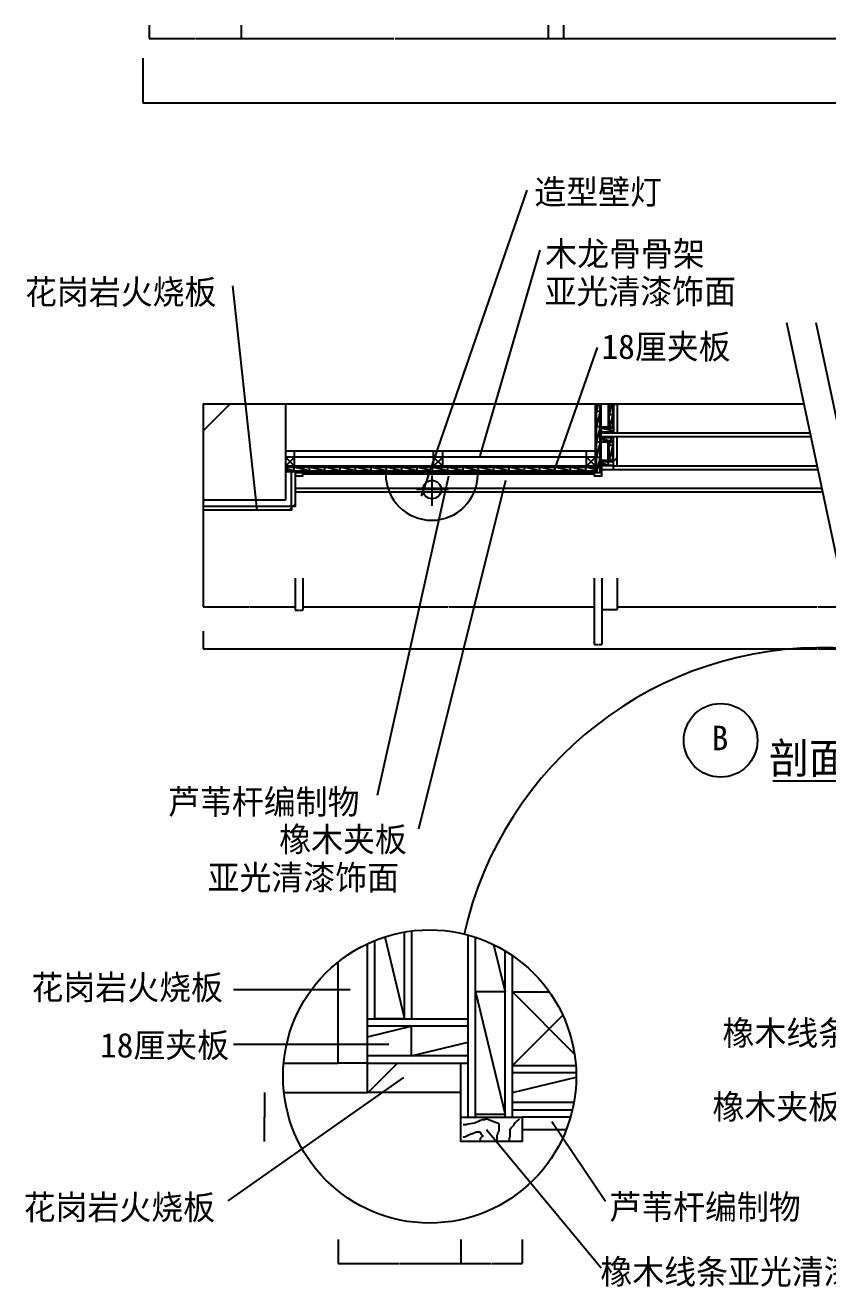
# Model space of a CAD drawing. Header units: metres. Extents: x 103 to 7206, y 244 to 9376.
# Drawn here: x 103 to 2719, y 587 to 4699 of the extents above; entities that cross this region are included whole.
import ezdxf

# ---------------------------------------------------------------- set-up
doc = ezdxf.new("R2010")
doc.units = ezdxf.units.M
for name, color, linetype in [('2', 2, 'Continuous'), ('3', 3, 'Continuous'), ('4', 4, 'Continuous'), ('7', 7, 'Continuous'), ('BH', 3, 'Continuous'), ('DIM', 3, 'Continuous'), ('TEXT', 3, 'Continuous')]:
    doc.layers.add(name, color=color, linetype=linetype)
doc.dimstyles.get("Standard").update_dxf_attribs({"dimtxt": 2.5, "dimasz": 2.5, "dimexe": 1.25, "dimexo": 0.625, "dimtad": 1, "dimcen": 2.5, "dimazin": 3, "dimtfac": 1, "dimtmove": 0, "dimatfit": 3})

# ---------------------------------------------------------------- blocks, each defined once
blk = doc.blocks.new('BH1')
at = {"layer": 'BH'}
for p, q in [((3, 0), (3, 100)), ((15, 0), (15, 100))]:
    blk.add_line(p, q, dxfattribs=at)
blk.add_lwpolyline([(15, 100), (3, 50), (15, 50), (3, 0), (15, 0)], dxfattribs=at)
blk = doc.blocks.new('*D1')
for p, q in [((1856.6, 4698.97), (1856.6, 4655.34)), ((4256.6, 4698.97), (4256.6, 4655.34)), ((1856.85, 4655.34), (3054.6, 4655.34)), ((3058.6, 4655.34), (4256.35, 4655.34))]:
    blk.add_line(p, q)
at = {"layer": 'Defpoints'}
for p in [(1856.6, 4698.97), (4256.6, 4698.97), (1856.6, 4655.34)]:
    blk.add_point(p, dxfattribs=at)
at = {"layer": 'DIM', "insert": (3056.6, 4655.34), "char_height": 1, "attachment_point": 5}
blk.add_mtext('2400', dxfattribs=at)
blk = doc.blocks.new('*D2')
for p, q in [((485.46, 4591.84), (485.46, 4445.9)), ((5585.46, 4591.84), (5585.46, 4445.9)), ((485.71, 4445.9), (3033.46, 4445.9)), ((3037.46, 4445.9), (5585.21, 4445.9))]:
    blk.add_line(p, q)
at = {"layer": 'Defpoints'}
for p in [(485.46, 4591.84), (5585.46, 4591.84), (485.46, 4445.9)]:
    blk.add_point(p, dxfattribs=at)
at = {"layer": 'DIM', "insert": (3035.46, 4445.9), "char_height": 1, "attachment_point": 5}
blk.add_mtext('5100', dxfattribs=at)
blk = doc.blocks.new('*D3')
for p, q in [((2032.57, 2896.26), (2032.57, 2802.94)), ((3338.78, 2896.26), (3338.78, 2802.94)), ((2032.82, 2802.94), (2683.675, 2802.94)), ((2687.675, 2802.94), (3338.53, 2802.94))]:
    blk.add_line(p, q)
at = {"layer": 'Defpoints'}
for p in [(2032.57, 2896.26), (3338.78, 2896.26), (2032.57, 2802.94)]:
    blk.add_point(p, dxfattribs=at)
at = {"layer": 'DIM', "insert": (2685.675, 2802.94), "char_height": 1, "attachment_point": 5}
blk.add_mtext('2400', dxfattribs=at)
blk = doc.blocks.new('*D4')
for p, q in [((682.57, 2723.79), (682.57, 2666.95)), ((4688.78, 2723.79), (4688.78, 2666.95)), ((682.82, 2666.95), (2683.675, 2666.95)), ((2687.675, 2666.95), (4688.53, 2666.95))]:
    blk.add_line(p, q)
at = {"layer": 'Defpoints'}
for p in [(682.57, 2723.79), (4688.78, 2723.79), (682.57, 2666.95)]:
    blk.add_point(p, dxfattribs=at)
at = {"layer": 'DIM', "insert": (2685.675, 2666.95), "char_height": 1, "attachment_point": 5}
blk.add_mtext('5100', dxfattribs=at)
blk = doc.blocks.new('*D7')
for p, q in [((506.6, 4698.97), (506.6, 4655.34)), ((806.6, 4698.97), (806.6, 4655.34)), ((506.85, 4655.34), (655.1, 4655.34)), ((658.1, 4655.34), (806.35, 4655.34))]:
    blk.add_line(p, q)
at = {"layer": 'Defpoints'}
for p in [(506.6, 4698.97), (806.6, 4698.97), (506.6, 4655.34)]:
    blk.add_point(p, dxfattribs=at)
at = {"layer": 'DIM', "insert": (656.6, 4655.34), "char_height": 1, "attachment_point": 5}
blk.add_mtext('300', dxfattribs=at)
blk = doc.blocks.new('*D8')
for p, q in [((682.57, 2896.26), (682.57, 2802.94)), ((982.57, 2896.26), (982.57, 2802.94)), ((682.82, 2802.94), (831.07, 2802.94)), ((834.07, 2802.94), (982.32, 2802.94))]:
    blk.add_line(p, q)
at = {"layer": 'Defpoints'}
for p in [(682.57, 2896.26), (982.57, 2896.26), (682.57, 2802.94)]:
    blk.add_point(p, dxfattribs=at)
at = {"layer": 'DIM', "insert": (832.57, 2802.94), "char_height": 1, "attachment_point": 5}
blk.add_mtext('300', dxfattribs=at)
blk = doc.blocks.new('*D9')
for p, q in [((882.95, 1220.29), (882.95, 1140.29)), ((882.7, 1140.29), (882.45, 1140.29)), ((882.95, 1060.29), (882.95, 1140.29)), ((882.95, 1140.29), (882.95, 1140.29)), ((883.2, 1140.29), (883.45, 1140.29))]:
    blk.add_line(p, q)
at = {"layer": 'Defpoints'}
for p in [(882.95, 1220.29), (882.95, 1140.29), (882.95, 1060.29)]:
    blk.add_point(p, dxfattribs=at)
at = {"layer": 'DIM', "insert": (882.95, 1141.415), "char_height": 1, "attachment_point": 5}
blk.add_mtext('40 ', dxfattribs=at)
blk = doc.blocks.new('*D12')
for p, q in [((806.6, 4698.97), (806.6, 4655.34)), ((1806.6, 4698.97), (1806.6, 4655.34)), ((806.85, 4655.34), (1304.6, 4655.34)), ((1308.6, 4655.34), (1806.35, 4655.34))]:
    blk.add_line(p, q)
at = {"layer": 'Defpoints'}
for p in [(806.6, 4698.97), (1806.6, 4698.97), (806.6, 4655.34)]:
    blk.add_point(p, dxfattribs=at)
at = {"layer": 'DIM', "insert": (1306.6, 4655.34), "char_height": 1, "attachment_point": 5}
blk.add_mtext('1000', dxfattribs=at)
blk = doc.blocks.new('*D13')
for p, q in [((1007.57, 2896.26), (1007.57, 2802.94)), ((1957.57, 2896.26), (1957.57, 2802.94)), ((1007.82, 2802.94), (1481.07, 2802.94)), ((1484.07, 2802.94), (1957.32, 2802.94))]:
    blk.add_line(p, q)
at = {"layer": 'Defpoints'}
for p in [(1007.57, 2896.26), (1957.57, 2896.26), (1007.57, 2802.94)]:
    blk.add_point(p, dxfattribs=at)
at = {"layer": 'DIM', "insert": (1482.57, 2802.94), "char_height": 1, "attachment_point": 5}
blk.add_mtext('950', dxfattribs=at)
blk = doc.blocks.new('*D14')
for p, q in [((1522.44, 741.63), (1522.44, 662.88)), ((1722.44, 741.63), (1722.44, 662.88)), ((1522.69, 662.88), (1621.44, 662.88)), ((1623.44, 662.88), (1722.19, 662.88))]:
    blk.add_line(p, q)
at = {"layer": 'Defpoints'}
for p in [(1522.44, 741.63), (1722.44, 741.63), (1522.44, 662.88)]:
    blk.add_point(p, dxfattribs=at)
at = {"layer": 'DIM', "insert": (1622.44, 662.88), "char_height": 1, "attachment_point": 5}
blk.add_mtext('50', dxfattribs=at)
blk = doc.blocks.new('*D15')
for p, q in [((1122.44, 741.63), (1122.44, 662.88)), ((1522.44, 741.63), (1522.44, 662.88)), ((1122.69, 662.88), (1320.94, 662.88)), ((1323.94, 662.88), (1522.19, 662.88))]:
    blk.add_line(p, q)
at = {"layer": 'Defpoints'}
for p in [(1122.44, 741.63), (1522.44, 741.63), (1122.44, 662.88)]:
    blk.add_point(p, dxfattribs=at)
at = {"layer": 'DIM', "insert": (1322.44, 662.88), "char_height": 1, "attachment_point": 5}
blk.add_mtext('100', dxfattribs=at)
blk = doc.blocks.new('*D16')
for p, q in [((982.57, 2896.26), (982.57, 2792.75)), ((1007.57, 2896.26), (1007.57, 2792.75)), ((982.82, 2792.75), (994.07, 2792.75)), ((996.07, 2792.75), (1007.32, 2792.75))]:
    blk.add_line(p, q)
at = {"layer": 'Defpoints'}
for p in [(982.57, 2896.26), (1007.57, 2896.26), (982.57, 2792.75)]:
    blk.add_point(p, dxfattribs=at)
at = {"layer": 'DIM', "insert": (995.07, 2792.75), "char_height": 1, "attachment_point": 5}
blk.add_mtext('25', dxfattribs=at)
blk = doc.blocks.new('*D17')
for p, q in [((1982.57, 2896.26), (1982.57, 2794.94)), ((2032.57, 2896.26), (2032.57, 2794.94)), ((1982.82, 2794.94), (2006.57, 2794.94)), ((2008.57, 2794.94), (2032.32, 2794.94))]:
    blk.add_line(p, q)
at = {"layer": 'Defpoints'}
for p in [(1982.57, 2896.26), (2032.57, 2896.26), (1982.57, 2794.94)]:
    blk.add_point(p, dxfattribs=at)
at = {"layer": 'DIM', "insert": (2007.57, 2794.94), "char_height": 1, "attachment_point": 5}
blk.add_mtext('50', dxfattribs=at)
blk = doc.blocks.new('*D18')
for p, q in [((1957.57, 2896.26), (1957.57, 2680.48)), ((1982.57, 2896.26), (1982.57, 2680.48)), ((1957.82, 2680.48), (1969.07, 2680.48)), ((1971.07, 2680.48), (1982.32, 2680.48))]:
    blk.add_line(p, q)
at = {"layer": 'Defpoints'}
for p in [(1957.57, 2896.26), (1982.57, 2896.26), (1957.57, 2680.48)]:
    blk.add_point(p, dxfattribs=at)
at = {"layer": 'DIM', "insert": (1970.07, 2680.48), "char_height": 1, "attachment_point": 5}
blk.add_mtext('25', dxfattribs=at)
blk = doc.blocks.new('*D19')
for p, q in [((1806.6, 4698.97), (1806.6, 4655.34)), ((1856.6, 4698.97), (1856.6, 4655.34)), ((1806.85, 4655.34), (1830.6, 4655.34)), ((1832.6, 4655.34), (1856.35, 4655.34))]:
    blk.add_line(p, q)
at = {"layer": 'Defpoints'}
for p in [(1806.6, 4698.97), (1856.6, 4698.97), (1806.6, 4655.34)]:
    blk.add_point(p, dxfattribs=at)
at = {"layer": 'DIM', "insert": (1831.6, 4655.34), "char_height": 1, "attachment_point": 5}
blk.add_mtext('50', dxfattribs=at)

msp = doc.modelspace()

# ---------------------------------------------------------------- hatches: boundary and pattern name
at = {"layer": 'BH'}
h = msp.add_hatch(dxfattribs=at)
h.set_pattern_fill('AR-CONC', scale=20)
h.paths.add_polyline_path([(950.57, 3150.57), (682.57, 3150.57), (682.57, 3464.76), (950.57, 3464.76)])
h = msp.add_hatch(dxfattribs=at)
h.set_pattern_fill('ANSI31', scale=300)
h.paths.add_polyline_path([(682.57, 3464.76), (950.57, 3464.76), (950.57, 3150.57), (682.57, 3150.57)])
h = msp.add_hatch(dxfattribs=at)
h.set_pattern_fill('ANSI31', scale=300)
h.paths.add_polyline_path([(938.57, 3464.76), (1957.57, 3464.76), (1957.57, 3310.57), (938.57, 3310.57)])
h = msp.add_hatch(dxfattribs=at)
h.set_pattern_fill('ANSI33', scale=40)
h.paths.add_polyline_path([(2020.57, 3464.76), (2032.57, 3464.76), (2032.57, 3370.57), (2020.57, 3370.57)])
h = msp.add_hatch(dxfattribs=at)
h.set_pattern_fill('ANSI33', scale=40)
h.paths.add_polyline_path([(2020.57, 3262.57), (2020.57, 3250.57), (1982.57, 3250.57), (1982.57, 3262.57)])
h.paths.add_polyline_path([(2032.57, 3262.57), (2020.57, 3262.57), (2020.57, 3358.57), (2032.57, 3358.57)])
h = msp.add_hatch(dxfattribs=at)
h.set_pattern_fill('ANSI33', scale=40)
h.paths.add_polyline_path([(970.57, 3118.57), (970.57, 3130.57), (682.57, 3130.57), (682.57, 3118.57)])
h.paths.add_polyline_path([(982.57, 3243.57), (970.57, 3243.57), (970.57, 3130.57), (982.57, 3130.57)])
h = msp.add_hatch(dxfattribs=at)
h.set_pattern_fill('ANSI33', scale=320)
h.paths.add_polyline_path([(1122.44, 1316.29), (1218.44, 1316.29), (1218.44, 1705.4, 0.06), (1122.44, 1645.76)])
h.paths.add_polyline_path([(1522.44, 1220.29), (1522.44, 1316.29), (1218.44, 1316.29), (1218.44, 1220.29)])

# ---------------------------------------------------------------- linework, layer by layer
at = {"layer": '2'}
for p, q in [((682.57, 3464.76), (2640.18, 3464.76)), ((682.57, 3464.76), (682.57, 2853.05)), ((950.57, 3464.76), (950.57, 3150.57)), ((1961.57, 3310.57), (1961.57, 3464.76)), ((1961.57, 3310.57), (950.57, 3310.57)), ((950.57, 3150.57), (682.57, 3150.57))]:
    msp.add_line(p, q, dxfattribs=at)
at = {"layer": '3'}
for p, q in [((980.57, 3291.57), (950.57, 3261.57)), ((980.57, 3261.57), (950.57, 3291.57)), ((1463.57, 3291.57), (1433.57, 3261.57)), ((1433.57, 3291.57), (1463.57, 3261.57)), ((1961.57, 3261.57), (1931.57, 3291.57)), ((1961.57, 3291.57), (1931.57, 3261.57)), ((2032.57, 3262.57), (2683.21, 3262.57)), ((1961.57, 3243.57), (950.57, 3243.57)), ((1428.57, 3132.81), (1428.57, 3231.6)), ((1964.57, 3241.57), (1976.57, 3241.57)), ((1378.09, 3186.41), (1482.21, 3186.41)), ((1690.44, 1548.29), (1892.88, 1345.85)), ((1690.44, 1308.29), (1854.69, 1472.53)), ((945.05, 1316.29), (1122.44, 1316.29)), ((1690.44, 1164.29), (1886.07, 1164.29)), ((1666.44, 1148.29), (1570.44, 1148.29))]:
    msp.add_line(p, q, dxfattribs=at)
at = {"layer": '4'}
msp.add_line((2032.57, 3464.76), (2032.57, 3370.57), dxfattribs=at)
for points in [[(982.57, 3240.57), (982.57, 3230.57), (1007.57, 3230.57), (1007.57, 3240.57), (1957.57, 3240.57), (1957.57, 3230.57), (1982.57, 3230.57), (1982.57, 3250.57), (2020.57, 3250.57), (2020.57, 3262.57), (2032.57, 3262.57), (2032.57, 3358.57)], [(982.57, 3243.57), (982.57, 3130.57), (970.57, 3130.57), (970.57, 3118.57), (682.57, 3118.57)], [(1879.82, 1140.29), (1722.44, 1140.29), (1722.44, 1060.29), (1522.44, 1060.29), (1522.44, 1220.29), (1218.44, 1220.29), (1218.44, 1316.29), (1122.44, 1316.29), (1122.44, 1645.76)]]:
    msp.add_lwpolyline(points, dxfattribs=at)
at = {"layer": '7'}
for p, q in [((1961.57, 3240.57), (1961.57, 3464.76)), ((1979.57, 3240.57), (1979.57, 3464.76)), ((2002.57, 3464.76), (2002.57, 3388.57)), ((2020.57, 3464.76), (2020.57, 3370.57)), ((2020.57, 3388.57), (1979.57, 3388.57)), ((1979.57, 3370.57), (2660.23, 3370.57)), ((1979.57, 3358.57), (2662.78, 3358.57)), ((2020.57, 3340.57), (1979.57, 3340.57)), ((2002.57, 3280.57), (2002.57, 3340.57)), ((2020.57, 3262.57), (2020.57, 3358.57)), ((1961.57, 3291.57), (950.57, 3291.57)), ((980.57, 3261.57), (980.57, 3310.57)), ((1433.57, 3261.57), (1433.57, 3310.57)), ((1463.57, 3261.57), (1463.57, 3310.57)), ((1931.57, 3261.57), (1931.57, 3310.57)), ((1961.57, 3261.57), (950.57, 3261.57)), ((2020.57, 3280.57), (1979.57, 3280.57)), ((2020.57, 3262.57), (1979.57, 3262.57)), ((1982.57, 3238.57), (1982.57, 3262.57)), ((2020.57, 3250.57), (2685.76, 3250.57)), ((970.57, 3130.57), (970.57, 3243.57)), ((1007.57, 3240.57), (982.57, 3240.57)), ((1957.57, 3235.57), (1007.57, 3235.57)), ((1982.57, 3240.57), (1957.57, 3240.57)), ((982.57, 3190.57), (2698.53, 3190.57)), ((982.57, 3178.07), (2701.19, 3178.07)), ((970.57, 3130.57), (682.57, 3130.57)), ((1362.44, 1460.29), (1362.44, 1746.79)), ((1546.44, 1140.29), (1546.44, 1733.55)), ((1218.44, 1316.29), (1218.44, 1705.4)), ((1690.44, 1140.29), (1690.44, 1666.99)), ((1690.44, 1548.29), (1810.97, 1548.29)), ((1218.44, 1460.29), (1546.44, 1460.29)), ((1218.44, 1316.29), (1546.44, 1316.29)), ((1522.44, 1124.29), (1522.44, 1316.29)), ((1690.44, 1308.29), (1897.19, 1308.29)), ((945.93, 1220.29), (1218.44, 1220.29)), ((1522.44, 1140.29), (1722.44, 1140.29)), ((1722.44, 1100.29), (1866.35, 1100.29))]:
    msp.add_line(p, q, dxfattribs=at)
msp.add_circle((1428.57, 3185.36), 30, dxfattribs=at)
msp.add_arc((1427.68, 3235.57), 150, 180, 360, dxfattribs=at)
at = {"layer": 'BH'}
for p, q in [((1964.57, 3441.57), (1964.57, 3464.76)), ((1976.57, 3441.57), (1976.57, 3464.76)), ((2005.57, 3388.57), (2005.57, 3464.76)), ((2017.57, 3388.57), (2017.57, 3464.76)), ((1979.57, 3385.57), (2020.57, 3385.57)), ((1979.57, 3373.57), (2020.57, 3373.57)), ((1964.57, 3240.57), (1964.57, 3341.57)), ((1976.57, 3240.57), (1976.57, 3341.57)), ((1979.57, 3355.57), (2020.57, 3355.57)), ((1979.57, 3343.57), (2020.57, 3343.57)), ((2005.57, 3280.57), (2005.57, 3340.57)), ((2017.57, 3280.57), (2017.57, 3340.57)), ((950.57, 3258.57), (1028.57, 3258.57)), ((950.57, 3258.57), (1028.57, 3258.57)), ((1928.57, 3258.57), (1961.57, 3258.57)), ((1979.57, 3277.57), (2020.57, 3277.57)), ((1979.57, 3265.57), (2020.57, 3265.57)), ((950.57, 3246.57), (1028.57, 3246.57)), ((950.57, 3246.57), (1028.57, 3246.57)), ((1928.57, 3246.57), (1961.57, 3246.57)), ((1338.44, 1460.29), (1338.44, 1743.22)), ((1242.44, 1460.29), (1242.44, 1715.83)), ((1570.44, 1140.29), (1570.44, 1726.32)), ((1666.44, 1140.29), (1666.44, 1682.37)), ((1546.44, 1436.29), (1218.44, 1436.29)), ((1546.44, 1340.29), (1218.44, 1340.29)), ((1898.38, 1284.29), (1690.44, 1284.29)), ((1891.01, 1188.29), (1690.44, 1188.29)), ((1529.94, 1115.69), (1538.41, 1115.69)), ((1538.41, 1115.69), (1546.87, 1117.81)), ((1546.87, 1117.81), (1568.04, 1122.04)), ((1568.04, 1122.04), (1576.51, 1126.27)), ((1576.51, 1126.27), (1582.86, 1128.38)), ((1582.86, 1128.38), (1587.09, 1130.5)), ((1587.09, 1130.5), (1589.21, 1130.5)), ((1589.21, 1130.5), (1591.32, 1132.61)), ((1591.32, 1132.61), (1599.79, 1132.61)), ((1599.79, 1132.61), (1604.02, 1134.73)), ((1604.02, 1134.73), (1610.37, 1134.73)), ((1610.37, 1134.73), (1610.37, 1132.61)), ((1610.37, 1132.61), (1614.61, 1132.61)), ((1614.61, 1132.61), (1616.72, 1130.5)), ((1616.72, 1130.5), (1620.96, 1130.5)), ((1620.96, 1130.5), (1620.96, 1128.38)), ((1620.96, 1128.38), (1625.19, 1128.38)), ((1625.19, 1128.38), (1627.31, 1126.27)), ((1627.31, 1126.27), (1631.54, 1126.27)), ((1631.54, 1126.27), (1633.66, 1124.15)), ((1633.66, 1124.15), (1637.89, 1124.15)), ((1637.89, 1124.15), (1640.01, 1122.04)), ((1640.01, 1122.04), (1642.13, 1122.04)), ((1642.13, 1122.04), (1646.36, 1117.81)), ((1646.36, 1117.81), (1646.36, 1094.54)), ((1692.93, 1111.46), (1688.69, 1107.23)), ((1695.04, 1115.69), (1692.93, 1111.46)), ((1699.28, 1122.04), (1695.04, 1115.69)), ((1707.74, 1130.5), (1699.28, 1122.04)), ((1711.98, 1132.61), (1707.74, 1130.5)), ((1711.98, 1134.73), (1711.98, 1132.61)), ((1529.94, 1075.5), (1534.17, 1075.5)), ((1534.17, 1075.5), (1540.52, 1077.62)), ((1540.52, 1077.62), (1546.87, 1081.85)), ((1546.87, 1081.85), (1551.11, 1083.96)), ((1551.11, 1083.96), (1555.34, 1086.08)), ((1555.34, 1086.08), (1559.57, 1086.08)), ((1559.57, 1086.08), (1561.69, 1088.19)), ((1561.69, 1088.19), (1563.81, 1088.19)), ((1563.81, 1088.19), (1565.92, 1090.31)), ((1565.92, 1090.31), (1570.16, 1090.31)), ((1570.16, 1090.31), (1570.16, 1092.42)), ((1570.16, 1092.42), (1584.97, 1092.42)), ((1584.97, 1092.42), (1584.97, 1090.31)), ((1584.97, 1090.31), (1587.09, 1090.31)), ((1587.09, 1071.27), (1584.97, 1071.27)), ((1584.97, 1071.27), (1584.97, 1062.81)), ((1587.09, 1090.31), (1587.09, 1086.08)), ((1587.09, 1086.08), (1589.21, 1083.96)), ((1589.21, 1073.39), (1587.09, 1071.27)), ((1589.21, 1083.96), (1591.32, 1083.96)), ((1591.32, 1075.5), (1589.21, 1073.39)), ((1591.32, 1083.96), (1591.32, 1081.85)), ((1591.32, 1081.85), (1593.44, 1081.85)), ((1593.44, 1075.5), (1591.32, 1075.5)), ((1593.44, 1081.85), (1593.44, 1075.5)), ((1642.13, 1083.96), (1640.01, 1081.85)), ((1640.01, 1081.85), (1640.01, 1060.29)), ((1644.24, 1090.31), (1642.13, 1088.19)), ((1642.13, 1088.19), (1642.13, 1083.96)), ((1646.36, 1094.54), (1644.24, 1092.42)), ((1644.24, 1092.42), (1644.24, 1090.31)), ((1682.34, 1073.39), (1680.23, 1073.39)), ((1680.23, 1073.39), (1680.23, 1064.93)), ((1684.46, 1100.89), (1682.34, 1100.89)), ((1682.34, 1100.89), (1682.34, 1073.39)), ((1686.58, 1105.12), (1684.46, 1103)), ((1684.46, 1103), (1684.46, 1100.89)), ((1688.69, 1107.23), (1686.58, 1105.12))]:
    msp.add_line(p, q, dxfattribs=at)
for points in [[(1970.14, 3464.76), (1964.57, 3441.57), (1976.57, 3441.57)], [(2013.78, 3464.76), (2005.57, 3430.57), (2017.57, 3430.57), (2007.49, 3388.57)], [(2020.57, 3375.73), (1979.57, 3385.57), (1979.57, 3373.57)], [(1976.57, 3341.57), (1964.57, 3291.57), (1976.57, 3291.57), (1964.57, 3241.57)], [(2020.57, 3353.24), (2010.88, 3355.57), (2010.88, 3343.57), (1979.57, 3351.08)], [(2007.97, 3340.57), (2005.57, 3330.57), (2017.57, 3330.57), (2005.57, 3280.57), (2017.57, 3280.57)], [(1028.57, 3246.57), (978.57, 3258.57), (978.57, 3246.57), (950.57, 3253.29)], [(1961.57, 3250.65), (1928.57, 3258.57), (1928.57, 3246.57)], [(2020.57, 3273.3), (2002.79, 3277.57), (2002.79, 3265.57), (1979.57, 3271.14)], [(1274.34, 1727.37), (1338.44, 1460.29), (1242.44, 1460.29)], [(1629.45, 1702.39), (1666.44, 1548.29), (1570.44, 1548.29), (1666.44, 1148.29)], [(1218.44, 1402.15), (1360.68, 1436.29), (1360.68, 1340.29), (1546.44, 1384.87)], [(1690.44, 1220.93), (1898.52, 1270.86)]]:
    msp.add_lwpolyline(points, dxfattribs=at)
at = {"layer": 'DIM'}
for p, q in [((2583.74, 3730.04), (2752.28, 2937.93)), ((2679.4, 3730.04), (2847.94, 2937.93))]:
    msp.add_line(p, q, dxfattribs=at)
msp.add_lwpolyline([(3316.76, 3264.1, -0.54), (2737.62, 2669.46, 0.36), (1532.95, 1737.02)], format="xyb", dxfattribs=at)
msp.add_circle((1420.78, 1272.64), 477.74, dxfattribs=at)
at = {"layer": 'TEXT'}
msp.add_line((2539.56, 2236.18), (2931.39, 2236.18), dxfattribs=at)
msp.add_circle((2369.19, 2368.19), 120, dxfattribs=at)

# ---------------------------------------------------------------- block references
at = {"layer": '3'}
msp.add_blockref('BH1', (1961.57, 3341.57), dxfattribs=at)
at = {"layer": '3', "rotation": 270}
for p in [(1028.57, 3261.57), (1128.57, 3261.57), (1228.57, 3261.57), (1328.57, 3261.57), (1428.57, 3261.57), (1528.57, 3261.57), (1628.57, 3261.57), (1728.57, 3261.57), (1828.57, 3261.57)]:
    msp.add_blockref('BH1', p, dxfattribs=at)

# ---------------------------------------------------------------- texts
at = {"layer": 'TEXT'}
for s, height, p in [('造型壁灯', 80, (1761.92, 4115.48)), ('木龙骨骨架', 80, (1797.57, 3914.07)), ('花岗岩火烧板', 80, (101.74, 3789.71)), ('亚光清漆饰面', 80, (1795.33, 3791.38)), ('18厘夹板', 80, (1980.84, 3611.41)), ('B', 80, (2339.93, 2336.01)), ('剖面图', 100, (2527.3, 2260.1)), ('芦苇杆编制物', 80, (568.13, 2127.56)), ('橡木夹板', 80, (930.36, 2005.33)), ('亚光清漆饰面', 80, (696.98, 1880.99)), ('花岗岩火烧板', 80, (122.94, 1523.12)), ('橡木线条亚光清漆饰面', 80, (2375.4, 1374.29)), ('18厘夹板', 80, (346.32, 1334.7)), ('橡木夹板亚光清漆饰面', 80, (2342.67, 1133.68)), ('花岗岩火烧板', 80, (97.29, 806.34)), ('芦苇杆编制物', 80, (2006.52, 807.25)), ('橡木线条亚光清漆饰面', 80, (1977.38, 595.99))]:
    msp.add_text(s, height=height, dxfattribs=at).set_placement(p)

# ---------------------------------------------------------------- dimensions: what is measured, and where the dimension line sits
at = {"layer": 'DIM'}
for base, p1, p2, picture, middle in [((506.6, 4655.34), (506.6, 4698.97), (806.6, 4698.97), '*D7', (656.6, 4655.34)), ((806.6, 4655.34), (806.6, 4698.97), (1806.6, 4698.97), '*D12', (1306.6, 4655.34)), ((1806.6, 4655.34), (1806.6, 4698.97), (1856.6, 4698.97), '*D19', (1831.6, 4655.34)), ((1856.6, 4655.34), (1856.6, 4698.97), (4256.6, 4698.97), '*D1', (3056.6, 4655.34)), ((485.46, 4445.9), (485.46, 4591.84), (5585.46, 4591.84), '*D2', (3035.46, 4445.9)), ((682.57, 2802.94), (682.57, 2896.26), (982.57, 2896.26), '*D8', (832.57, 2802.94)), ((982.57, 2792.75), (982.57, 2896.26), (1007.57, 2896.26), '*D16', (995.07, 2792.75)), ((1007.57, 2802.94), (1007.57, 2896.26), (1957.57, 2896.26), '*D13', (1482.57, 2802.94)), ((1957.57, 2680.48), (1957.57, 2896.26), (1982.57, 2896.26), '*D18', (1970.07, 2680.48)), ((1982.57, 2794.94), (1982.57, 2896.26), (2032.57, 2896.26), '*D17', (2007.57, 2794.94))]:
    dim = msp.add_linear_dim(base=base, p1=p1, p2=p2, dimstyle='Standard', dxfattribs=at)
    dim.commit()
    dim.dimension.update_dxf_attribs({"geometry": picture, "text_midpoint": middle})
for base, p1, p2, text, picture, middle in [((2032.57, 2802.94), (2032.57, 2896.26), (3338.78, 2896.26), '2400', '*D3', (2685.675, 2802.94)), ((682.57, 2666.95), (682.57, 2723.79), (4688.78, 2723.79), '5100', '*D4', (2685.675, 2666.95)), ((882.95, 1140.29), (882.95, 1220.29), (882.95, 1060.29), '40 ', '*D9', (882.95, 1141.415)), ((1122.44, 662.88), (1122.44, 741.63), (1522.44, 741.63), '100', '*D15', (1322.44, 662.88)), ((1522.44, 662.88), (1522.44, 741.63), (1722.44, 741.63), '50', '*D14', (1622.44, 662.88))]:
    dim = msp.add_linear_dim(base=base, p1=p1, p2=p2, text=text, dimstyle='Standard', dxfattribs=at)
    dim.commit()
    dim.dimension.update_dxf_attribs({"geometry": picture, "text_midpoint": middle})

# ---------------------------------------------------------------- leaders
for points in [[(1394.18, 3164.59), (1739.13, 4161.55)], [(1585.3, 3295.04), (1781.09, 3965.88)], [(858.1, 3118), (778.86, 3849.42)], [(1827.7, 3248.45), (1967.55, 3649.09)], [(1482.56, 3229.19), (1249.62, 2188.64)], [(1667.78, 3215.16), (1384.32, 2079.25)], [(1161.99, 1555.49), (781.4, 1555.49)], [(1288.29, 1377.31), (781.4, 1377.31)], [(1335.7, 1269.12), (763.43, 867.08)], [(1819.34, 1125.48), (1993.65, 865.77)], [(1606.37, 1099.88), (1979.67, 648.83)]]:
    msp.add_leader(points, dimstyle='Standard', dxfattribs=at)

doc.saveas('drawing.dxf')
